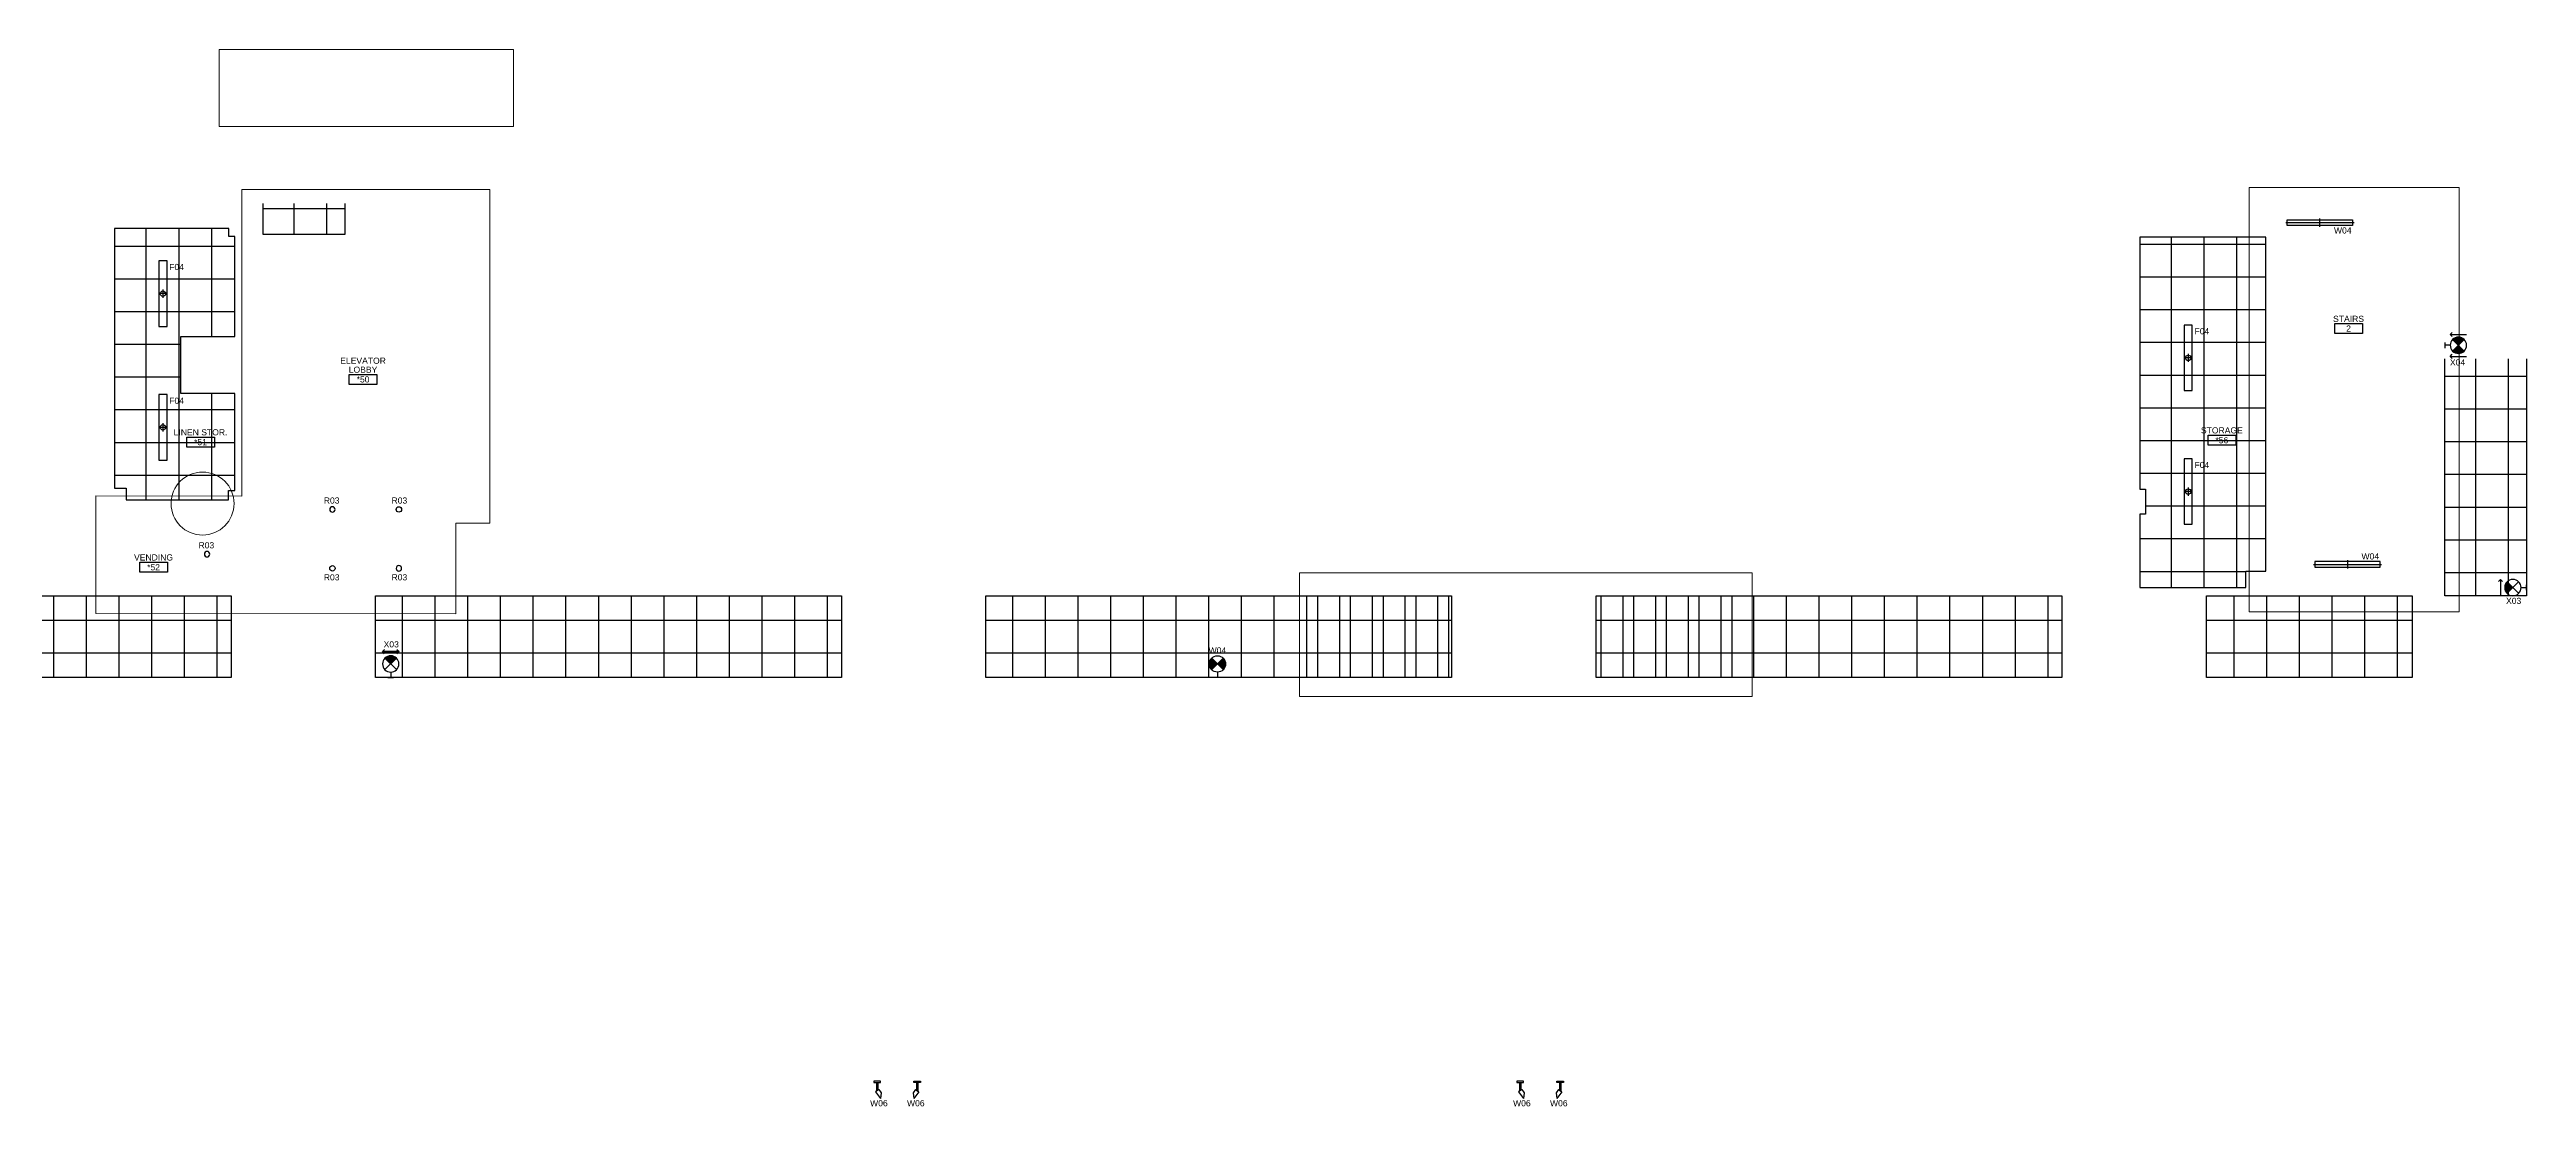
# Model space of a CAD drawing. Extents: x 29622 to 33031, y 799 to 3032.
# Drawn here: x 31213 to 33031, y 799 to 1574 of the extents above; entities that cross this region are included whole.
import ezdxf
from ezdxf.enums import TextEntityAlignment as Align
from ezdxf.xclip import XClip

# ---------------------------------------------------------------- set-up
doc = ezdxf.new("R2010")
doc.units = 0
doc.header["$LTSCALE"] = 48
doc.header["$MEASUREMENT"] = 0
doc.header["$XCLIPFRAME"] = 0
for name, color, linetype in [('_0_Objects', 8, 'Continuous'), ('A-Clng-Fixture', 8, 'Continuous'), ('A-Clng-Grid', 8, 'Continuous'), ('A-Tag-Rm(48)', 8, 'Continuous')]:
    doc.layers.add(name, color=color, linetype=linetype)
doc.layers.add('G-Anno-Nplt', color=8, linetype='Continuous', lineweight=18, plot=False)
doc.styles.add('G1DIM', font='arial.ttf')
doc.styles.get("Standard").update_dxf_attribs({"font": 'arial.ttf'})
doc.dimstyles.new('Aec-Arch-I-96', dxfattribs={"dimscale": 96, "dimtxt": 0.09375, "dimasz": 0.0625, "dimexe": 0.0625, "dimexo": 0.0625, "dimgap": 0.03125, "dimtad": 1, "dimdec": 3, "dimzin": 3, "dimdsep": 46, "dimlunit": 4, "dimtxsty": 'G1DIM', "dimblk": 'ARCHTICK', "dimcen": 0.09375, "dimclrd": 256, "dimclre": 256, "dimclrt": 256, "dimazin": 2, "dimtfac": 0.75, "dimtdec": 3, "dimtix": 1, "dimtmove": 2, "dimatfit": 2, "dimldrblk": 'OPEN90', "dimfxl": 0.0625, "dimtolj": 1, "dimtzin": 0, "dimarcsym": 0})
pattern_1 = [(135, (-1882.125, 28.6875), (-0.088388348, -0.088388348), [])]

# ---------------------------------------------------------------- blocks, each defined once
blk = doc.blocks.new('guest corridor rcp')
at = {"layer": 'A-Clng-Grid'}
h = blk.add_hatch(dxfattribs=at)
h.set_pattern_fill('NET', color=256, scale=192)
h.set_pattern_definition([(0, (18, -284.188), (0, 24), []), (90, (18, -284.188), (-24, 1e-15), [])])
h.paths.add_polyline_path([(0, -125.8), (60, -125.8), (60, -466.6), (0, -466.6)])
h = blk.add_hatch(dxfattribs=at)
h.set_pattern_fill('NET', color=256, scale=192)
h.set_pattern_definition([(0, (1152.497, -438.687), (0, 24), []), (90, (1152.497, -438.687), (-24, 1e-15), [])])
h.paths.add_polyline_path([(1134.5, -347.6), (1194.5, -347.6), (1194.5, -529.7), (1134.5, -529.7)])
h = blk.add_hatch(dxfattribs=at)
h.set_pattern_fill('NET', color=256, scale=192)
h.set_pattern_definition([(0, (2753.997, -633.625), (0, 24), []), (90, (2753.997, -633.625), (-24, 1e-15), [])])
h.paths.add_polyline_path([(2796, -556.9), (2736, -556.9), (2736, -794.6), (2796, -794.6)])
h = blk.add_hatch(dxfattribs=at)
h.set_pattern_fill('NET', color=256, scale=192)
h.set_pattern_definition([(0, (18.178, -712.655), (0, 24), []), (90, (18.178, -712.655), (-24, 1e-15), [])])
h.paths.add_polyline_path([(0.4, -630.7), (60, -630.7), (60, -794.6), (0.4, -794.6)])
h = blk.add_hatch(dxfattribs=at)
h.set_pattern_fill('NET', color=256, scale=192)
h.set_pattern_definition([(0, (143.264, -836.625), (0, 24), []), (90, (143.264, -836.625), (-24, 1e-15), [])])
h.paths.add_polyline_path([(84, -794.6), (202.5, -794.6), (202.5, -854.6), (84, -854.6)])
h = blk.add_hatch(dxfattribs=at)
h.set_pattern_fill('NET', color=256, scale=192)
h.set_pattern_definition([(0, (480.56, -836.625), (0, 24), []), (90, (480.56, -836.625), (-24, 1e-15), [])])
h.paths.add_polyline_path([(322.2, -794.6), (662.9, -794.6), (662.9, -854.6), (322.2, -854.6)])
h = blk.add_hatch(dxfattribs=at)
h.set_pattern_fill('NET', color=256, scale=192)
h.set_pattern_definition([(0, (928.028, -836.65), (0, 24), []), (90, (928.028, -836.65), (-24, 1e-15), [])])
h.paths.add_polyline_path([(769.1, -794.6), (1111, -794.6), (1111, -854.6), (769.1, -854.6)])
h = blk.add_hatch(dxfattribs=at)
h.set_pattern_fill('NET', color=256, scale=192)
h.set_pattern_definition([(0, (1376.06, -836.631), (0, 24), []), (90, (1376.06, -836.631), (-24, 1e-15), [])])
h.paths.add_polyline_path([(1217.1, -794.6), (1559, -794.6), (1559, -854.6), (1217.1, -854.6)])
h = blk.add_hatch(dxfattribs=at)
h.set_pattern_fill('NET', color=256, scale=192)
h.set_pattern_definition([(0, (1823.997, -836.625), (0, 24), []), (90, (1823.997, -836.625), (-24, 1e-15), [])])
h.paths.add_polyline_path([(1665, -794.6), (2007, -794.6), (2007, -854.6), (1665, -854.6)])
h = blk.add_hatch(dxfattribs=at)
h.set_pattern_fill('NET', color=256, scale=192)
h.set_pattern_definition([(0, (2271.997, -836.625), (0, 24), []), (90, (2271.997, -836.625), (-24, 1e-15), [])])
h.paths.add_polyline_path([(2113, -794.6), (2455, -794.6), (2455, -854.6), (2113, -854.6)])
h = blk.add_hatch(dxfattribs=at)
h.set_pattern_fill('NET', color=256, scale=192)
h.set_pattern_definition([(0, (2624.497, -836.625), (0, 24), []), (90, (2624.497, -836.625), (-24, 1e-15), [])])
h.paths.add_polyline_path([(2561, -794.6), (2712, -794.6), (2712, -854.6), (2561, -854.6)])
for points in [[(0, -125.8), (60, -125.8), (60, -466.6), (0, -466.6)], [(1134.5, -347.6), (1194.5, -347.6), (1194.5, -529.7), (1134.5, -529.7)], [(2736, -556.9), (2796, -556.9), (2796, -794.6), (2736, -794.6)], [(0.4, -630.7), (60, -630.7), (60, -794.6), (0.4, -794.6)], [(84, -794.6), (202.5, -794.6), (202.5, -854.6), (84, -854.6)], [(322.2, -794.6), (662.9, -794.6), (662.9, -854.6), (322.2, -854.6)], [(769.1, -794.6), (1111, -794.6), (1111, -854.6), (769.1, -854.6)], [(1217.1, -794.6), (1559, -794.6), (1559, -854.6), (1217.1, -854.6)], [(1665, -794.6), (2007, -794.6), (2007, -854.6), (1665, -854.6)], [(2113, -794.6), (2455, -794.6), (2455, -854.6), (2113, -854.6)], [(2561, -794.6), (2712, -794.6), (2712, -854.6), (2561, -854.6)]]:
    blk.add_lwpolyline(points, close=True, dxfattribs=at)
blk = doc.blocks.new('EXTERIOR SIGN LIGHT')
for p, q in [((32214.5, 811.2), (32212.1, 809.4)), ((32212.1, 809.4), (32215.7, 804.6)), ((32212.8, 816.3), (32212.8, 809.9)), ((32213.8, 816.3), (32213.8, 810.6)), ((32214.5, 811.2), (32216.3, 808.8)), ((32216.3, 808.8), (32215.7, 804.6))]:
    blk.add_line(p, q)
blk.add_lwpolyline([(32210.8, 816.3), (32215.8, 816.3), (32215.8, 817.3), (32210.8, 817.3)], close=True)
blk.add_attdef('WXX', (32208.1, 798.8), '', height=4.5)
blk = doc.blocks.new('exit sign- flag mounted')
h = blk.add_hatch()
h.set_pattern_fill('ANSI31', color=256, angle=90)
h.set_pattern_definition(pattern_1)
h.paths.add_polyline_path([(-4.2, 14.2, 0.414214), (-4.2, 5.8), (0, 10)])
h = blk.add_hatch()
h.set_pattern_fill('ANSI31', color=256, angle=90)
h.set_pattern_definition(pattern_1)
h.paths.add_polyline_path([(4.2, 14.2, -0.414214), (4.2, 5.8), (0, 10)])
for p, q in [((4.2, 5.8), (-4.2, 14.2)), ((4.2, 14.2), (-4.2, 5.8)), ((2, 0), (-2, 0)), ((0, 4), (0, 0))]:
    blk.add_line(p, q)
blk.add_circle((0, 10), 6)
blk.add_attdef('X00', (-5.6, 18), '', height=4.5)
blk = doc.blocks.new('_ArchTick')
at = {"linetype": 'ByBlock', "const_width": 0.15}
blk.add_lwpolyline([(-0.5, -0.5), (0.5, 0.5)], dxfattribs=at)
blk = doc.blocks.new('_Open90')
at = {"linetype": 'ByBlock', "lineweight": -2}
for p, q in [((0, 0), (-1, 0)), ((-0.5, 0.5), (0, 0)), ((0, 0), (-0.5, -0.5))]:
    blk.add_line(p, q, dxfattribs=at)
blk = doc.blocks.new('*U16')
h = blk.add_hatch()
h.set_pattern_fill('ANSI31', color=256)
h.set_pattern_definition([(45, (18.6875, 1892.125), (-0.088388348, 0.088388348), [])])
h.paths.add_polyline_path([(4.2, 14.2, 0.414214), (-4.2, 14.2), (0, 10)])
for p, q in [((4.2, 5.8), (-4.2, 14.2)), ((4.2, 14.2), (-4.2, 5.8)), ((2, 0), (-2, 0)), ((0, 4), (0, 0))]:
    blk.add_line(p, q)
blk.add_circle((0, 10), 6)
blk.add_attdef('X00', (-5.6, 18), '', height=4.5)
blk = doc.blocks.new('Rm Tag')
blk.add_lwpolyline([(-0.212, 0.076), (0.212, 0.076), (0.212, -0.076), (-0.212, -0.076)], close=True)
for p in [(0, 0.286), (0, 0.149), (0, 0)]:
    blk.add_attdef('XXX', text='', height=0.0938).set_placement(p, align=Align.MIDDLE_CENTER)
blk = doc.blocks.new('48IN LINEAR WALL LIGHT')
for p, q in [((-25, 3), (25, 3)), ((0, 6), (0, 0))]:
    blk.add_line(p, q)
blk.add_lwpolyline([(-24, 1), (24, 1), (24, 5), (-24, 5)], close=True)
blk.add_attdef('WXX', (10.2, 6.6), '', height=4.5)
blk = doc.blocks.new('48in Linear FLUOR')
for p, q in [((-3, 0), (3, 0)), ((0, 3), (0, -3))]:
    blk.add_line(p, q)
blk.add_lwpolyline([(-24, -3), (24, -3), (24, 3), (-24, 3)], close=True)
blk.add_circle((0, 0), 2)
blk.add_attdef('FXX', (10.2, 4.6), '', height=4.5)
blk = doc.blocks.new('3IN ROUND DL')
blk.add_circle((0, 0), 2)
blk.add_attdef('RXX', (-6.3125, -8.8125), '', height=4.5)

msp = doc.modelspace()

# ---------------------------------------------------------------- hatches: boundary and pattern name
at = {"layer": 'A-Clng-Grid'}
h = msp.add_hatch(dxfattribs=at)
h.set_pattern_fill('NET', color=256, scale=192)
h.set_pattern_definition([(0, (24035.984, 3181.813), (0, 24), []), (90, (24035.984, 3181.813), (-24, 1e-15), [])])
h.paths.add_polyline_path([(31260.7, 1442.6), (31260.7, 1252.3), (31269.3, 1252.3), (31269.3, 1243.6), (31344.4, 1243.6), (31344.4, 1250.6), (31348.9, 1250.6), (31348.9, 1321.6), (31309.3, 1321.6), (31309.3, 1363.4), (31348.9, 1363.4), (31348.9, 1436.8), (31344.6, 1436.8), (31344.6, 1442.6)])
h = msp.add_hatch(dxfattribs=at)
h.set_pattern_fill('NET', color=256, scale=192)
h.set_pattern_definition([(0, (25162.566, 3183.187), (0, 24), []), (90, (25162.566, 3183.187), (-24, 1e-15), [])])
h.paths.add_polyline_path([(32747.4, 1436.4), (32747.4, 1251.4), (32751.6, 1251.4), (32751.6, 1233.2), (32747.4, 1233.2), (32747.4, 1179.3), (32825.1, 1179.3), (32825.1, 1191.4), (32839.8, 1191.4), (32839.8, 1436.4)])

# ---------------------------------------------------------------- linework, layer by layer
for points in [[(31260.7, 1442.6), (31260.7, 1252.3), (31269.3, 1252.3), (31269.3, 1243.6), (31344.4, 1243.6), (31344.4, 1250.6), (31348.9, 1250.6), (31348.9, 1321.6), (31309.3, 1321.6), (31309.3, 1363.4), (31348.9, 1363.4), (31348.9, 1436.8), (31344.6, 1436.8), (31344.6, 1442.6), (31260.7, 1442.6)], [(32747.4, 1436.4), (32747.4, 1251.4), (32751.6, 1251.4), (32751.6, 1233.2), (32747.4, 1233.2), (32747.4, 1179.3), (32825.1, 1179.3), (32825.1, 1191.4), (32839.8, 1191.4), (32839.8, 1436.4), (32747.4, 1436.4)]]:
    msp.add_lwpolyline(points, dxfattribs=at)
at = {"layer": 'G-Anno-Nplt'}
for points in [[(31337.4, 1573.9), (31553.5, 1573.9), (31553.5, 1517.6), (31337.4, 1517.6)], [(32981.7, 1472.8), (32827.7, 1472.8), (32827.7, 1161.4), (32981.7, 1161.4)], [(32130.6, 1190), (32462.8, 1190), (32462.8, 1099.4), (32130.6, 1099.4)]]:
    msp.add_lwpolyline(points, close=True, dxfattribs=at)
msp.add_lwpolyline([(31247, 1246.5), (31354.2, 1246.3), (31354.2, 1471.4), (31536.1, 1471.4), (31536.1, 1226.6), (31511.3, 1226.6), (31511.3, 1160), (31247, 1160.2), (31247, 1246.5)], dxfattribs=at)
msp.add_circle((31325.3, 1240.9), 23.1, dxfattribs=at)

# ---------------------------------------------------------------- block references
at = {"layer": '_0_Objects'}
ref = msp.add_blockref('guest corridor rcp', (30683.2, 1967.9), dxfattribs=at)
XClip(ref).set_block_clipping_path([(1447.4346995471, -868.4785423454), (1779.5596995471, -777.8999999457)])
at = {"layer": 'A-Clng-Fixture'}
ref = msp.add_blockref('48IN LINEAR WALL LIGHT', (32879.6, 1450), dxfattribs=dict(at, xscale=-1, rotation=180))
ref.add_attrib('WXX', 'W04', (32889.9, 1439), dxfattribs={"layer": '0', "height": 4.5, "rotation": 360})
ref = msp.add_blockref('48in Linear FLUOR', (31296.2, 1394.9), dxfattribs=dict(at, rotation=270))
ref.add_attrib('FXX', 'F04', (31300.8, 1412.2), dxfattribs={"layer": '0', "height": 4.5})
ref = msp.add_blockref('48in Linear FLUOR', (32782.9, 1347.8), dxfattribs=dict(at, rotation=270))
ref.add_attrib('FXX', 'F04', (32787.5, 1365.1), dxfattribs={"layer": '0', "height": 4.5})
at = {"layer": 'A-Clng-Fixture', "xscale": -1, "rotation": 270}
msp.add_blockref('exit sign- flag mounted', (32971.2, 1357), dxfattribs=at)
at = {"layer": 'A-Clng-Fixture'}
ref = msp.add_blockref('exit sign- flag mounted', (32971.2, 1357), dxfattribs=dict(at, xscale=-1, rotation=270))
ref.add_attrib('X00', 'X04', (32975, 1342.2), dxfattribs={"layer": '0', "height": 4.5})
ref = msp.add_blockref('48in Linear FLUOR', (31296.2, 1296.8), dxfattribs=dict(at, rotation=270))
ref.add_attrib('FXX', 'F04', (31300.8, 1314.1), dxfattribs={"layer": '0', "height": 4.5})
ref = msp.add_blockref('48in Linear FLUOR', (32782.9, 1249.7), dxfattribs=dict(at, rotation=270))
ref.add_attrib('FXX', 'F04', (32787.5, 1267), dxfattribs={"layer": '0', "height": 4.5})
ref = msp.add_blockref('3IN ROUND DL', (31420.6, 1236.6), dxfattribs=dict(at, xscale=-1, rotation=180))
ref.add_attrib('RXX', 'R03', (31414.3, 1240.9), dxfattribs={"layer": '0', "height": 4.5})
ref = msp.add_blockref('3IN ROUND DL', (31469.4, 1236.6), dxfattribs=dict(at, rotation=179.9948601933861))
ref.add_attrib('RXX', 'R03', (31464, 1240.9), dxfattribs={"layer": '0', "height": 4.5, "rotation": 359.9949})
ref = msp.add_blockref('3IN ROUND DL', (31328.6, 1203.8), dxfattribs=dict(at, xscale=-1, rotation=180))
ref.add_attrib('RXX', 'R03', (31322.3, 1208.1), dxfattribs={"layer": '0', "height": 4.5})
for name, p, values in [('48IN LINEAR WALL LIGHT', (32899.9, 1193.3), {'WXX': 'W04'}), ('3IN ROUND DL', (31420.6, 1193.4), {'RXX': 'R03'}), ('EXTERIOR SIGN LIGHT', (-392.8, 0), {'WXX': 'W06'}), ('EXTERIOR SIGN LIGHT', (79.2, 0), {'WXX': 'W06'})]:
    msp.add_blockref(name, p, dxfattribs=at).add_auto_attribs(values)
ref = msp.add_blockref('3IN ROUND DL', (31469.4, 1193.4), dxfattribs=dict(at, xscale=-1, rotation=0.005139806613918553))
ref.add_attrib('RXX', 'R03', (31464, 1184.6), dxfattribs={"layer": '0', "height": 4.5, "rotation": 0.0051})
ref = msp.add_blockref('*U16', (33031.2, 1179.3), dxfattribs=dict(at, xscale=-1, rotation=90))
ref.add_attrib('X00', 'X03', (33016.2, 1167.3), dxfattribs={"layer": '0', "height": 4.5})
ref = msp.add_blockref('*U16', (31463.4, 1113.3), dxfattribs=dict(at, xscale=-1))
ref.add_attrib('X00', 'X03', (31458.2, 1135.4), dxfattribs={"layer": '0', "height": 4.5})
ref = msp.add_blockref('exit sign- flag mounted', (32070.3, 1113.3), dxfattribs=at)
ref.add_attrib('X00', 'W04', (32063.8, 1130.9), dxfattribs={"layer": '0', "height": 4.5})
ref = msp.add_blockref('EXTERIOR SIGN LIGHT', (64063.2, 0), dxfattribs=dict(at, xscale=-1))
ref.add_attrib('WXX', 'W06', (31842.4, 798.8), dxfattribs={"layer": '0', "height": 4.5})
ref = msp.add_blockref('EXTERIOR SIGN LIGHT', (64535.2, 0), dxfattribs=dict(at, xscale=-1))
ref.add_attrib('WXX', 'W06', (32314.4, 798.8), dxfattribs={"layer": '0', "height": 4.5})
at = {"layer": 'A-Clng-Grid'}
ref = msp.add_blockref('guest corridor rcp', (30235.2, 1967.9), dxfattribs=at)
XClip(ref).set_block_clipping_path([(-287.8777768604, -506.8748046815), (-280.6278004529, -1108.4677898157), (2772.9430664518, -1108.4677898157), (2754.7384430989, -801.605808961), (2881.8087779843, -801.605808961), (2795.9971995471, -620.7500000004), (2735.99857101, -620.7500000004), (2696.8614480459, -506.75)])
at = {"layer": 'A-Tag-Rm(48)'}
ref = msp.add_blockref('Rm Tag', (32900.6, 1369.3), dxfattribs=dict(at, xscale=48, yscale=48, zscale=48))
ref.add_attrib('XXX', 'STAIRS', dxfattribs={"layer": '0', "height": 4.5}).set_placement((32900.6, 1376.4), align=Align.MIDDLE_CENTER)
ref.add_attrib('XXX', '2', dxfattribs={"layer": '0', "height": 4.5}).set_placement((32900.6, 1369.3), align=Align.MIDDLE_CENTER)
ref = msp.add_blockref('Rm Tag', (31443.1, 1332), dxfattribs=dict(at, xscale=48, yscale=48, zscale=48))
ref.add_attrib('XXX', 'ELEVATOR', dxfattribs={"layer": '0', "height": 4.5}).set_placement((31443.1, 1345.7), align=Align.MIDDLE_CENTER)
ref.add_attrib('XXX', 'LOBBY', dxfattribs={"layer": '0', "height": 4.5}).set_placement((31443.1, 1339.1), align=Align.MIDDLE_CENTER)
ref.add_attrib('XXX', '*50', dxfattribs={"layer": '0', "height": 4.5}).set_placement((31443.1, 1332), align=Align.MIDDLE_CENTER)
ref = msp.add_blockref('Rm Tag', (31323.8, 1286), dxfattribs=dict(at, xscale=48, yscale=48, zscale=48))
ref.add_attrib('XXX', 'LINEN STOR.', dxfattribs={"layer": '0', "height": 4.5}).set_placement((31323.8, 1293.2), align=Align.MIDDLE_CENTER)
ref.add_attrib('XXX', '*51', dxfattribs={"layer": '0', "height": 4.5}).set_placement((31323.8, 1286), align=Align.MIDDLE_CENTER)
ref = msp.add_blockref('Rm Tag', (32807.6, 1287.4), dxfattribs=dict(at, xscale=48, yscale=48, zscale=48))
ref.add_attrib('XXX', 'STORAGE', dxfattribs={"layer": '0', "height": 4.5}).set_placement((32807.6, 1294.6), align=Align.MIDDLE_CENTER)
ref.add_attrib('XXX', '*56', dxfattribs={"layer": '0', "height": 4.5}).set_placement((32807.6, 1287.4), align=Align.MIDDLE_CENTER)
ref = msp.add_blockref('Rm Tag', (31289.3, 1194.2), dxfattribs=dict(at, xscale=48, yscale=48, zscale=48))
ref.add_attrib('XXX', 'VENDING', dxfattribs={"layer": '0', "height": 4.5}).set_placement((31289.3, 1201.4), align=Align.MIDDLE_CENTER)
ref.add_attrib('XXX', '*52', dxfattribs={"layer": '0', "height": 4.5}).set_placement((31289.3, 1194.2), align=Align.MIDDLE_CENTER)

# ---------------------------------------------------------------- leaders
at = {"layer": 'A-Clng-Fixture'}
for points in [[(32975.2, 1365), (32987.2, 1365)], [(32975.2, 1365), (32987.2, 1365)], [(32975.2, 1348.9), (32987.2, 1348.9)], [(32975.2, 1348.9), (32987.2, 1348.9)], [(33012.1, 1185.3), (33012.1, 1173.2)], [(31457.4, 1132.3), (31469.5, 1132.3)], [(31469.5, 1132.3), (31457.4, 1132.3)]]:
    msp.add_leader(points, dimstyle='Aec-Arch-I-96', override={"dimscale": 48, "dimgap": 0.03125, "dimtad": 256}, dxfattribs=at)

doc.saveas('drawing.dxf')
